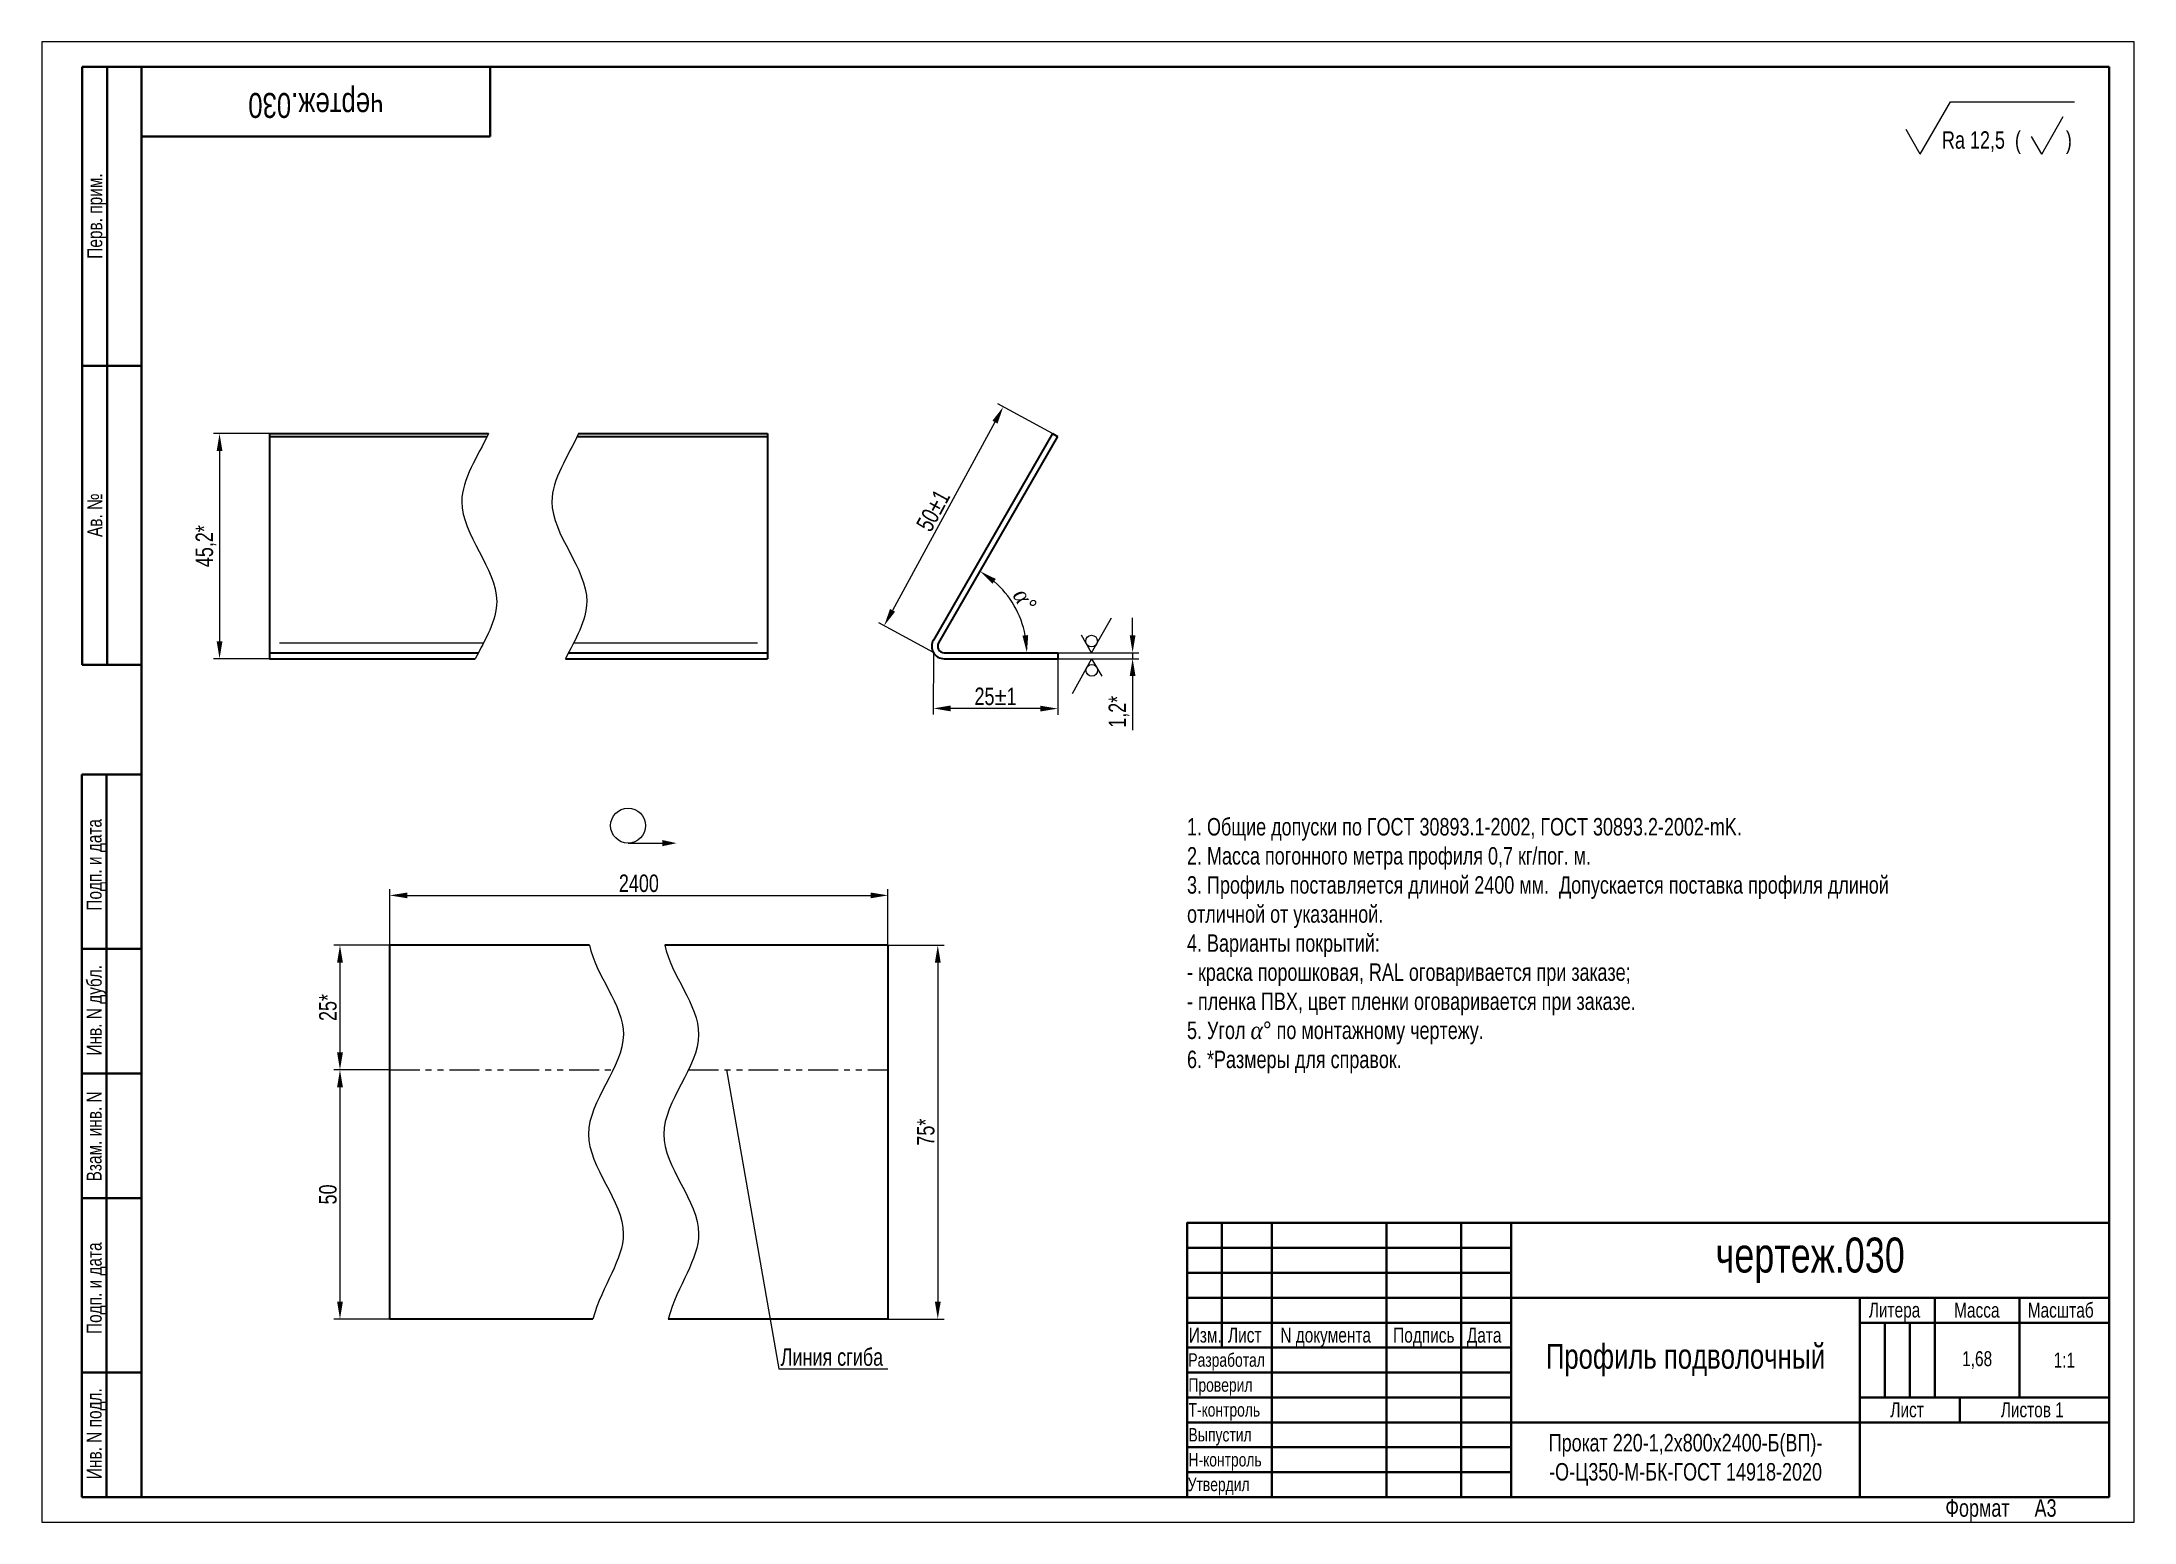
# Model space of a CAD drawing. Header units: millimetres. Extents: x 7080 to 7500, y -709 to -412.
import ezdxf

# ---------------------------------------------------------------- set-up
doc = ezdxf.new("R2010")
doc.units = ezdxf.units.MM
doc.linetypes.add('LT_07', pattern=[20, 10, -2, 2, -2, 2, -2])
for name, color, linetype, lineweight in [('Layer_02', 5, 'Continuous', 13), ('Layer_03', 1, 'Continuous', 13), ('Layer_05', 5, 'Continuous', 13), ('Layer_06', 7, 'Continuous', 35), ('Layer_07', 6, 'Continuous', 13), ('Layer_08', 7, 'Continuous', 40)]:
    doc.layers.add(name, color=color, linetype=linetype, lineweight=lineweight)
doc.styles.add('Style_02', font='ARIALNI_0.TTF', dxfattribs={"width": 0.9, "height": 3.5})
doc.dimstyles.new('DimStyle_04', dxfattribs={"dimtxt": 3.5, "dimasz": 2.5, "dimexe": 1.25, "dimexo": 0, "dimtad": 1, "dimlfac": 2, "dimtxsty": 'Style_02', "dimcen": 2.5, "dimazin": 3, "dimtfac": 1, "dimtmove": 0, "dimatfit": 3})

# ---------------------------------------------------------------- blocks, each defined once
blk = doc.blocks.new('*D88')
at = {"layer": 'Defpoints', "color": 0, "lineweight": 50, "ltscale": 0.04, "transparency": 16777216}
for p in [(7259.37, -534.31), (7284.37, -534.36), (7259.35, -545.53)]:
    blk.add_point(p, dxfattribs=at)
at = {"layer": 'Layer_03', "color": 0, "lineweight": -2, "ltscale": 0.04, "transparency": 16777216}
for p, q in [((7259.37, -534.31), (7259.35, -546.78)), ((7284.37, -534.36), (7284.35, -546.83))]:
    blk.add_line(p, q, dxfattribs=at)
at = {"layer": 'Layer_03', "color": 0, "ltscale": 0.04, "transparency": 16777216}
blk.add_line((7280.85, -545.57), (7262.85, -545.53), dxfattribs=at)
at = {"layer": 'Layer_03', "color": 0, "lineweight": 50, "ltscale": 0.04, "transparency": 16777216}
for points in [[(7262.85, -544.95), (7262.85, -546.12), (7259.35, -545.53)], [(7280.85, -544.99), (7280.85, -546.15), (7284.35, -545.58)]]:
    blk.add_solid(points, dxfattribs=at)
at = {"layer": 'Layer_03', "color": 0, "ltscale": 0.04, "transparency": 16777216, "insert": (7271.85, -543.14), "char_height": 3.5, "attachment_point": 5, "rotation": 359.8854, "style": 'Style_02'}
blk.add_mtext('25%%P1', dxfattribs=at)
blk = doc.blocks.new('*D89')
at = {"layer": 'Defpoints', "color": 0, "lineweight": 50, "ltscale": 0.04, "transparency": 16777216}
for p in [(7283.28, -490.4), (7249.5, -528.94), (7259.37, -534.31)]:
    blk.add_point(p, dxfattribs=at)
at = {"layer": 'Layer_03', "color": 0, "lineweight": -2, "ltscale": 0.04, "transparency": 16777216}
for p, q in [((7283.28, -490.4), (7272.32, -484.43)), ((7259.37, -534.31), (7248.41, -528.34))]:
    blk.add_line(p, q, dxfattribs=at)
at = {"layer": 'Layer_03', "color": 0, "ltscale": 0.04, "transparency": 16777216}
blk.add_line((7271.74, -488.1), (7251.18, -525.86), dxfattribs=at)
at = {"layer": 'Layer_03', "color": 0, "lineweight": 50, "ltscale": 0.04, "transparency": 16777216}
for points in [[(7271.23, -487.82), (7272.25, -488.38), (7273.41, -485.02)], [(7250.67, -525.58), (7251.69, -526.14), (7249.5, -528.94)]]:
    blk.add_solid(points, dxfattribs=at)
at = {"layer": 'Layer_03', "color": 0, "ltscale": 0.04, "transparency": 16777216, "insert": (7259.34, -505.83), "char_height": 3.5, "attachment_point": 5, "rotation": 61.4325, "style": 'Style_02'}
blk.add_mtext('50%%P1', dxfattribs=at)
blk = doc.blocks.new('*D90')
at = {"layer": 'Defpoints', "color": 0, "lineweight": 50, "ltscale": 0.04, "transparency": 16777216}
for p in [(7126.09, -490.4), (7116.09, -535.56), (7126.09, -535.56)]:
    blk.add_point(p, dxfattribs=at)
at = {"layer": 'Layer_03', "color": 0, "lineweight": -2, "ltscale": 0.04, "transparency": 16777216}
for p, q in [((7126.09, -490.4), (7114.84, -490.4)), ((7126.09, -535.56), (7114.84, -535.56))]:
    blk.add_line(p, q, dxfattribs=at)
at = {"layer": 'Layer_03', "color": 0, "ltscale": 0.04, "transparency": 16777216}
blk.add_line((7116.09, -493.9), (7116.09, -532.06), dxfattribs=at)
at = {"layer": 'Layer_03', "color": 0, "lineweight": 50, "ltscale": 0.04, "transparency": 16777216}
for points in [[(7115.5, -493.9), (7116.67, -493.9), (7116.09, -490.4)], [(7115.5, -532.06), (7116.67, -532.06), (7116.09, -535.56)]]:
    blk.add_solid(points, dxfattribs=at)
at = {"layer": 'Layer_03', "color": 0, "ltscale": 0.04, "transparency": 16777216, "insert": (7113.35, -512.98), "char_height": 3.5, "attachment_point": 5, "rotation": 90, "style": 'Style_02'}
blk.add_mtext('45,2*', dxfattribs=at)
blk = doc.blocks.new('*D91')
at = {"layer": 'Defpoints', "color": 0, "lineweight": 50, "ltscale": 0.04, "transparency": 16777216}
for p in [(7284.32, -491), (7277.02, -527.9), (7260.41, -532.41), (7261.54, -534.36), (7284.37, -534.36)]:
    blk.add_point(p, dxfattribs=at)
at = {"layer": 'Layer_03', "color": 0, "ltscale": 0.04, "transparency": 16777216}
blk.add_arc((7259.28, -534.36), 18.87, 10.6403, 49.3597, dxfattribs=at)
at = {"layer": 'Layer_03', "color": 0, "lineweight": 50, "ltscale": 0.04, "transparency": 16777216}
for points in [[(7271.24, -520.51), (7271.91, -519.56), (7268.72, -518.01)], [(7278.41, -530.82), (7277.25, -530.93), (7278.16, -534.36)]]:
    blk.add_solid(points, dxfattribs=at)
at = {"layer": 'Layer_03', "color": 0, "ltscale": 0.04, "transparency": 16777216, "insert": (7277.71, -523.72), "char_height": 3.5, "attachment_point": 5, "rotation": 300, "style": 'Style_02'}
blk.add_mtext('{\\fTimes New Roman|b0|i1|c0|p18;α\\fMS Shell Dlg 2|b0|i1|c204|p0;%%D}', dxfattribs=at)
blk = doc.blocks.new('*D92')
at = {"layer": 'Defpoints', "color": 0, "lineweight": 50, "ltscale": 0.04, "transparency": 16777216}
for p in [(7284.37, -534.36), (7284.37, -535.56), (7299.37, -535.56)]:
    blk.add_point(p, dxfattribs=at)
at = {"layer": 'Layer_03', "color": 0, "ltscale": 0.04, "transparency": 16777216}
for p, q in [((7299.37, -530.86), (7299.37, -527.36)), ((7299.37, -534.36), (7299.37, -535.56)), ((7299.37, -539.06), (7299.37, -549.87))]:
    blk.add_line(p, q, dxfattribs=at)
at = {"layer": 'Layer_03', "color": 0, "lineweight": -2, "ltscale": 0.04, "transparency": 16777216}
for p, q in [((7284.37, -534.36), (7300.62, -534.36)), ((7284.37, -535.56), (7300.62, -535.56))]:
    blk.add_line(p, q, dxfattribs=at)
at = {"layer": 'Layer_03', "color": 0, "lineweight": 50, "ltscale": 0.04, "transparency": 16777216}
for points in [[(7298.79, -530.86), (7299.95, -530.86), (7299.37, -534.36)], [(7298.79, -539.06), (7299.95, -539.06), (7299.37, -535.56)]]:
    blk.add_solid(points, dxfattribs=at)
at = {"layer": 'Layer_03', "color": 0, "ltscale": 0.04, "transparency": 16777216, "insert": (7296.63, -546.21), "char_height": 3.5, "attachment_point": 5, "rotation": 90, "style": 'Style_02'}
blk.add_mtext('1,2*', dxfattribs=at)
blk = doc.blocks.new('*D93')
at = {"layer": 'Defpoints', "color": 0, "lineweight": 50, "ltscale": 0.04, "transparency": 16777216}
for p in [(7250.26, -583.05), (7150.26, -593.05), (7250.26, -593.05)]:
    blk.add_point(p, dxfattribs=at)
at = {"layer": 'Layer_03', "color": 0, "lineweight": -2, "ltscale": 0.04, "transparency": 16777216}
for p, q in [((7150.26, -593.05), (7150.26, -581.8)), ((7250.26, -593.05), (7250.26, -581.8))]:
    blk.add_line(p, q, dxfattribs=at)
at = {"layer": 'Layer_03', "color": 0, "ltscale": 0.04, "transparency": 16777216}
blk.add_line((7153.76, -583.05), (7246.76, -583.05), dxfattribs=at)
at = {"layer": 'Layer_03', "color": 0, "lineweight": 50, "ltscale": 0.04, "transparency": 16777216}
for points in [[(7153.76, -582.47), (7153.76, -583.63), (7150.26, -583.05)], [(7246.76, -582.47), (7246.76, -583.63), (7250.26, -583.05)]]:
    blk.add_solid(points, dxfattribs=at)
at = {"layer": 'Layer_03', "color": 0, "ltscale": 0.04, "transparency": 16777216, "insert": (7200.26, -580.64), "char_height": 3.5, "attachment_point": 5, "style": 'Style_02'}
blk.add_mtext('2400', dxfattribs=at)
blk = doc.blocks.new('*D94')
at = {"layer": 'Defpoints', "color": 0, "lineweight": 50, "ltscale": 0.04, "transparency": 16777216}
for p in [(7250.26, -593.05), (7250.26, -668.05), (7260.26, -668.05)]:
    blk.add_point(p, dxfattribs=at)
at = {"layer": 'Layer_03', "color": 0, "lineweight": -2, "ltscale": 0.04, "transparency": 16777216}
for p, q in [((7250.26, -593.05), (7261.51, -593.05)), ((7250.26, -668.05), (7261.51, -668.05))]:
    blk.add_line(p, q, dxfattribs=at)
at = {"layer": 'Layer_03', "color": 0, "ltscale": 0.04, "transparency": 16777216}
blk.add_line((7260.26, -596.55), (7260.26, -664.55), dxfattribs=at)
at = {"layer": 'Layer_03', "color": 0, "lineweight": 50, "ltscale": 0.04, "transparency": 16777216}
for points in [[(7259.68, -596.55), (7260.85, -596.55), (7260.26, -593.05)], [(7259.68, -664.55), (7260.85, -664.55), (7260.26, -668.05)]]:
    blk.add_solid(points, dxfattribs=at)
at = {"layer": 'Layer_03', "color": 0, "ltscale": 0.04, "transparency": 16777216, "insert": (7257.86, -630.55), "char_height": 3.5, "attachment_point": 5, "rotation": 90, "style": 'Style_02'}
blk.add_mtext('75*', dxfattribs=at)
blk = doc.blocks.new('*D95')
at = {"layer": 'Defpoints', "color": 0, "lineweight": 50, "ltscale": 0.04, "transparency": 16777216}
for p in [(7150.26, -593.05), (7140.26, -618.05), (7150.26, -618.05)]:
    blk.add_point(p, dxfattribs=at)
at = {"layer": 'Layer_03', "color": 0, "lineweight": -2, "ltscale": 0.04, "transparency": 16777216}
for p, q in [((7150.26, -593.05), (7139.01, -593.05)), ((7150.26, -618.05), (7139.01, -618.05))]:
    blk.add_line(p, q, dxfattribs=at)
at = {"layer": 'Layer_03', "color": 0, "ltscale": 0.04, "transparency": 16777216}
blk.add_line((7140.26, -596.55), (7140.26, -614.55), dxfattribs=at)
at = {"layer": 'Layer_03', "color": 0, "lineweight": 50, "ltscale": 0.04, "transparency": 16777216}
for points in [[(7139.68, -596.55), (7140.85, -596.55), (7140.26, -593.05)], [(7139.68, -614.55), (7140.85, -614.55), (7140.26, -618.05)]]:
    blk.add_solid(points, dxfattribs=at)
at = {"layer": 'Layer_03', "color": 0, "ltscale": 0.04, "transparency": 16777216, "insert": (7137.85, -605.55), "char_height": 3.5, "attachment_point": 5, "rotation": 90, "style": 'Style_02'}
blk.add_mtext('25*', dxfattribs=at)
blk = doc.blocks.new('*D96')
at = {"layer": 'Defpoints', "color": 0, "lineweight": 50, "ltscale": 0.04, "transparency": 16777216}
for p in [(7150.26, -618.05), (7140.26, -668.05), (7150.26, -668.05)]:
    blk.add_point(p, dxfattribs=at)
at = {"layer": 'Layer_03', "color": 0, "lineweight": -2, "ltscale": 0.04, "transparency": 16777216}
for p, q in [((7150.26, -618.05), (7139.01, -618.05)), ((7150.26, -668.05), (7139.01, -668.05))]:
    blk.add_line(p, q, dxfattribs=at)
at = {"layer": 'Layer_03', "color": 0, "ltscale": 0.04, "transparency": 16777216}
blk.add_line((7140.26, -621.55), (7140.26, -664.55), dxfattribs=at)
at = {"layer": 'Layer_03', "color": 0, "lineweight": 50, "ltscale": 0.04, "transparency": 16777216}
for points in [[(7139.68, -621.55), (7140.85, -621.55), (7140.26, -618.05)], [(7139.68, -664.55), (7140.85, -664.55), (7140.26, -668.05)]]:
    blk.add_solid(points, dxfattribs=at)
at = {"layer": 'Layer_03', "color": 0, "ltscale": 0.04, "transparency": 16777216, "insert": (7137.85, -643.05), "char_height": 3.5, "attachment_point": 5, "rotation": 90, "style": 'Style_02'}
blk.add_mtext('50', dxfattribs=at)

msp = doc.modelspace()

# ---------------------------------------------------------------- linework, layer by layer
at = {"layer": 'Layer_05', "linetype": 'LT_07', "ltscale": 0.6}
for p, q in [((7150.26, -618.05), (7195.12, -618.05)), ((7210.24, -618.05), (7250.26, -618.05))]:
    msp.add_line(p, q, dxfattribs=at)
at = {"layer": 'Layer_06', "lineweight": 13, "ltscale": 0.303109}
msp.add_line((7457.48, -434.3), (7463.55, -423.8), dxfattribs=at)
at = {"layer": 'Layer_06', "lineweight": 13}
msp.add_line((7463.55, -423.8), (7488.42, -423.8), dxfattribs=at)
at = {"layer": 'Layer_06', "lineweight": 13, "ltscale": 0.216506}
msp.add_line((7481.85, -434.3), (7486.18, -426.8), dxfattribs=at)
at = {"layer": 'Layer_06', "lineweight": 13, "ltscale": 0.141451}
msp.add_line((7457.48, -434.3), (7454.66, -429.4), dxfattribs=at)
at = {"layer": 'Layer_06', "lineweight": 13, "ltscale": 0.101036}
msp.add_line((7481.85, -434.3), (7479.83, -430.8), dxfattribs=at)
at = {"layer": 'Layer_06'}
for p, q in [((7126.09, -490.4), (7126.09, -491)), ((7126.09, -490.4), (7170.05, -490.4)), ((7126.09, -491), (7126.09, -532.41)), ((7126.09, -491), (7169.77, -491)), ((7187.86, -491), (7226.09, -491)), ((7188.14, -490.4), (7226.09, -490.4)), ((7226.09, -490.4), (7226.09, -491)), ((7226.09, -491), (7226.09, -532.41)), ((7283.28, -490.4), (7259.37, -531.81)), ((7284.32, -491), (7260.41, -532.41)), ((7283.28, -490.4), (7284.32, -491)), ((7126.09, -532.41), (7126.09, -534.36)), ((7226.09, -532.41), (7226.09, -534.36)), ((7126.09, -534.36), (7126.09, -535.56)), ((7126.09, -534.36), (7168.05, -534.36)), ((7126.09, -535.56), (7167.43, -535.56)), ((7185.52, -535.56), (7226.09, -535.56)), ((7186.14, -534.36), (7226.09, -534.36)), ((7226.09, -534.36), (7226.09, -535.56)), ((7261.54, -534.36), (7284.37, -534.36)), ((7261.54, -535.56), (7284.37, -535.56)), ((7284.37, -534.36), (7284.37, -535.56)), ((7190.36, -593.05), (7150.26, -593.05)), ((7150.26, -668.05), (7150.26, -593.05)), ((7250.26, -593.05), (7205.48, -593.05)), ((7250.26, -593.05), (7250.26, -668.05)), ((7191.04, -668.05), (7150.26, -668.05)), ((7250.26, -668.05), (7206.16, -668.05))]:
    msp.add_line(p, q, dxfattribs=at)
at = {"layer": 'Layer_06', "lineweight": 25}
for p, q in [((7128.09, -532.41), (7169.07, -532.41)), ((7187.16, -532.41), (7224.09, -532.41))]:
    msp.add_line(p, q, dxfattribs=at)
at = {"layer": 'Layer_06'}
for radius in [2.5, 1.3]:
    msp.add_arc((7261.54, -533.06), radius, 150, 270, dxfattribs=at)
at = {"layer": 'Layer_07'}
for p, q in [((7080.42, -411.8), (7080.42, -708.8)), ((7500.42, -411.8), (7080.42, -411.8)), ((7500.42, -708.8), (7500.42, -411.8)), ((7291.14, -534.36), (7295.14, -527.36)), ((7291.14, -534.36), (7289.1, -530.86)), ((7291.14, -535.56), (7287.21, -542.6)), ((7291.14, -535.56), (7293.22, -539.04)), ((7198.1, -572.56), (7205, -572.56)), ((7217.86, -618.05), (7228.36, -678.05)), ((7228.36, -678.05), (7250.26, -678.05)), ((7080.42, -708.8), (7500.42, -708.8))]:
    msp.add_line(p, q, dxfattribs=at)
for centre, radius in [((7291.13, -532.03), 1.17), ((7291.18, -537.89), 1.17), ((7198.1, -569.05), 3.51)]:
    msp.add_circle(centre, radius, dxfattribs=at)
for points, knots in [([(7170.05, -490.4), (7167.98, -494.95), (7159.93, -506.17), (7175.74, -521.24), (7169.4, -531.72), (7167.43, -535.56)], [133.852232, 133.852232, 133.852232, 133.852232, 148.327341, 169.516961, 181.709896, 181.709896, 181.709896, 181.709896]), ([(7188.14, -490.4), (7186.07, -494.95), (7178.02, -506.17), (7193.83, -521.24), (7187.49, -531.72), (7185.52, -535.56)], [133.852232, 133.852232, 133.852232, 133.852232, 148.327341, 169.516961, 181.709896, 181.709896, 181.709896, 181.709896]), ([(7190.36, -593.05), (7191.54, -599.02), (7203.4, -611.65), (7183.15, -630.92), (7202.57, -649.57), (7192.93, -661.17), (7191.04, -668.05)], [150.556089, 150.556089, 150.556089, 150.556089, 169.516961, 190.706581, 211.896201, 228.412499, 228.412499, 228.412499, 228.412499]), ([(7205.48, -593.05), (7206.65, -599.02), (7218.52, -611.65), (7198.27, -630.92), (7217.69, -649.57), (7208.05, -661.17), (7206.16, -668.05)], [150.556089, 150.556089, 150.556089, 150.556089, 169.516961, 190.706581, 211.896201, 228.412499, 228.412499, 228.412499, 228.412499])]:
    msp.add_open_spline(points, degree=3, knots=knots, dxfattribs=at)
msp.add_solid([(7205, -573.18), (7207.82, -572.57), (7205, -571.95)], dxfattribs=at)
at = {"layer": 'Layer_08', "linetype": 'Continuous'}
for p, q in [((7495.42, -416.8), (7088.54, -416.8)), ((7088.54, -536.8), (7088.54, -416.8)), ((7093.54, -536.8), (7093.54, -416.8)), ((7100.42, -416.8), (7100.42, -703.8)), ((7170.42, -416.8), (7170.42, -430.8)), ((7495.42, -703.8), (7495.42, -416.8)), ((7100.42, -430.8), (7170.42, -430.8)), ((7088.54, -476.8), (7100.42, -476.8)), ((7088.54, -536.8), (7100.42, -536.8)), ((7088.42, -703.8), (7088.42, -558.8)), ((7088.42, -558.8), (7100.42, -558.8)), ((7093.42, -703.8), (7093.42, -558.8)), ((7088.42, -593.8), (7100.42, -593.8)), ((7088.42, -618.8), (7100.42, -618.8)), ((7088.42, -643.8), (7100.42, -643.8)), ((7310.29, -653.77), (7375.34, -653.77)), ((7310.29, -658.77), (7375.34, -658.77)), ((7310.29, -663.77), (7375.34, -663.77)), ((7450.39, -668.78), (7450.39, -683.79)), ((7455.39, -668.78), (7455.39, -683.79)), ((7088.42, -678.8), (7100.42, -678.8)), ((7310.29, -678.78), (7375.34, -678.78)), ((7310.29, -683.79), (7375.34, -683.79)), ((7310.29, -688.79), (7375.34, -688.79)), ((7310.29, -693.79), (7375.34, -693.79)), ((7310.29, -698.8), (7375.34, -698.8)), ((7088.42, -703.8), (7100.42, -703.8)), ((7100.42, -703.8), (7495.42, -703.8))]:
    msp.add_line(p, q, dxfattribs=at)
for points in [[(7495.42, -648.76), (7310.29, -648.76), (7310.29, -703.8)], [(7317.3, -648.76), (7317.3, -673.78)], [(7327.3, -648.76), (7327.3, -703.8)], [(7350.32, -648.76), (7350.32, -703.8)], [(7365.33, -648.76), (7365.33, -703.8)], [(7375.34, -648.76), (7375.34, -703.8)], [(7495.42, -663.77), (7375.34, -663.77)], [(7445.38, -663.77), (7445.38, -703.8)], [(7460.39, -663.77), (7460.39, -683.79)], [(7477.4, -663.77), (7477.4, -683.79)], [(7477.4, -663.77), (7477.4, -683.79)], [(7310.29, -668.78), (7375.34, -668.78)], [(7445.38, -668.78), (7495.42, -668.78)], [(7310.29, -673.78), (7375.34, -673.78)], [(7445.38, -683.79), (7495.42, -683.79)], [(7465.4, -683.79), (7465.4, -688.79)], [(7375.34, -688.79), (7495.42, -688.79)]]:
    msp.add_lwpolyline(points, dxfattribs=at)

# ---------------------------------------------------------------- texts
at = {"layer": 'Layer_02', "linetype": 'Continuous', "style": 'Style_02', "width": 0.9}
for s, height, p in [('Rа 12,5  (         )', 3.5, (7461.84, -433.24)), ('Изм.', 3, (7310.64, -672.78)), ('Лист', 3, (7318.52, -672.76)), ('N документа', 3, (7329.02, -672.76)), ('Подпись', 3, (7351.67, -672.78)), ('Дата', 3, (7366.46, -672.79)), ('Разработал', 2.7, (7310.56, -677.62)), ('Проверил', 2.7, (7310.57, -682.63)), ('Т-контроль', 2.7, (7310.6, -687.62)), ('Выпустил', 2.7, (7310.58, -692.62)), ('Н-контроль', 2.7, (7310.6, -697.63)), ('Утвердил', 2.7, (7310.43, -702.58))]:
    msp.add_text(s, height=height, dxfattribs=at).set_placement(p)
at = {"layer": 'Layer_02', "linetype": 'Continuous', "lineweight": 25, "style": 'Style_02', "width": 0.9}
for s, p in [('Перв. прим.', (7092.54, -455.32)), ('Ав. №', (7092.54, -511.14)), ('Подп. и дата', (7092.41, -586.12)), ('Инв. N дубл.', (7092.42, -615.18)), ('Взам. инв. N', (7092.41, -640.44)), ('Подп. и дата', (7092.42, -671.06)), ('Инв. N подл.', (7092.41, -700.17))]:
    msp.add_text(s, height=3, rotation=90, dxfattribs=at).set_placement(p)
for s, p in [('Литера', (7447.15, -667.74)), ('Масса', (7464.28, -667.77)), ('Масштаб', (7479.05, -667.77)), ('Лист ', (7451.47, -687.76)), ('Листов 1', (7473.63, -687.76))]:
    msp.add_text(s, height=3, dxfattribs=at).set_placement(p)
at = {"layer": 'Layer_02', "ltscale": 0.04, "style": 'Style_02', "width": 0.9}
msp.add_text('Линия сгиба', height=3.5, dxfattribs=at).set_placement((7228.72, -677.42))
at = {"layer": 'Layer_02', "linetype": 'Continuous', "insert": (7135.42, -423.8), "char_height": 5, "width": 70, "attachment_point": 5, "rotation": 180, "style": 'Style_02'}
msp.add_mtext('чертеж.030', dxfattribs=at)
at = {"layer": 'Layer_02', "insert": (7310.29, -618.76), "char_height": 3.5, "attachment_point": 7, "style": 'Style_02'}
msp.add_mtext_dynamic_manual_height_columns('1. Общие допуски по ГОСТ 30893.1-2002, ГОСТ 30893.2-2002-mK.\\P2. Масса погонного метра профиля 0,7 кг/пог. м.   \\P\\pxb0.25,ql;3. Профиль поставляется длиной 2400 мм.  Допускается поставка профиля длиной отличной от указанной.\\P\\pq*;4. Варианты покрытий:\\P- краска порошковая, RAL оговаривается при заказе;\\P- пленка ПВХ, цвет пленки оговаривается при заказе.\\P5. Угол {\\fTimes New Roman|b0|i1|c0|p18;α}%%D по монтажному чертежу.\\P6. *Размеры для справок.', width=149.6144, gutter_width=70, heights=[66.33], dxfattribs=at)
at = {"layer": 'Layer_02', "linetype": 'Continuous', "attachment_point": 5, "style": 'Style_02'}
for s, insert, char_height, width in [('чертеж.030', (7435.38, -656.27), 7, 120.08), ('Профиль подволочный', (7410.36, -676.28), 5, 70.0467), ('1,68', (7468.9, -676.28), 3, 17.0113), ('1:1', (7486.41, -676.28), 3, 18.012), ('Прокат 220-1,2х800х2400-Б(ВП)-\\P-О-Ц350-М-БК-ГОСТ 14918-2020', (7410.36, -696.29), 3.5, 70.0467)]:
    msp.add_mtext(s, dxfattribs=dict(at, insert=insert, char_height=char_height, width=width))
at = {"layer": 'Layer_02', "linetype": 'Continuous', "lineweight": 25, "insert": (7462.51, -704.21), "char_height": 3.5, "width": 32.9515, "attachment_point": 1, "style": 'Style_02'}
msp.add_mtext('Формат     А3', dxfattribs=at)

# ---------------------------------------------------------------- dimensions: what is measured, and where the dimension line sits
at = {"layer": 'Layer_03', "ltscale": 0.04}
for p1, distance, picture, middle in [((7283.28, -490.4), -11.23, '*D89', (7259.34, -505.83)), ((7284.37, -534.36), 11.22, '*D88', (7271.85, -543.14))]:
    dim = msp.add_aligned_dim(p1=p1, p2=(7259.37, -534.31), distance=distance, text='<>%%P1', dimstyle='DimStyle_04', override={"dimasz": 3.5, "dimdec": 1, "dimlfac": 1, "dimlwd": -1}, dxfattribs=at)
    dim.commit()
    dim.dimension.update_dxf_attribs({"geometry": picture, "text_midpoint": middle})
for base, p1, p2, text, picture, middle in [((7116.09, -535.56), (7126.09, -490.4), (7126.09, -535.56), '<>*', '*D90', (7113.35, -512.98)), ((7299.37, -535.56), (7284.37, -534.36), (7284.37, -535.56), '<>*', '*D92', (7296.63, -546.21)), ((7140.26, -618.05), (7150.26, -593.05), (7150.26, -618.05), '25*', '*D95', (7137.85, -605.55)), ((7260.26, -668.05), (7250.26, -593.05), (7250.26, -668.05), '75*', '*D94', (7257.86, -630.55)), ((7140.26, -668.05), (7150.26, -618.05), (7150.26, -668.05), '50', '*D96', (7137.85, -643.05))]:
    dim = msp.add_linear_dim(base=base, p1=p1, p2=p2, angle=90, text=text, dimstyle='DimStyle_04', override={"dimasz": 3.5, "dimdec": 1, "dimlfac": 1, "dimlwd": -1}, dxfattribs=at)
    dim.commit()
    dim.dimension.update_dxf_attribs({"geometry": picture, "text_midpoint": middle})
dim = msp.add_angular_dim_2l(base=(7277.02, -527.9), line1=((7284.32, -491), (7260.41, -532.41)), line2=((7261.54, -534.36), (7284.37, -534.36)), text='{\\fTimes New Roman|b0|i1|c0|p18;α\\fMS Shell Dlg 2|b0|i1|c204|p0;%%D}', dimstyle='DimStyle_04', override={"dimasz": 3.5, "dimdec": 1, "dimlfac": 1, "dimlwd": -1}, dxfattribs=at)
dim.commit()
dim.dimension.update_dxf_attribs({"geometry": '*D91', "text_midpoint": (7277.71, -523.72)})
dim = msp.add_linear_dim(base=(7250.26, -583.05), p1=(7150.26, -593.05), p2=(7250.26, -593.05), text='2400', dimstyle='DimStyle_04', override={"dimasz": 3.5, "dimdec": 1, "dimlfac": 1, "dimlwd": -1}, dxfattribs=at)
dim.commit()
dim.dimension.update_dxf_attribs({"geometry": '*D93', "text_midpoint": (7200.26, -580.64)})

doc.saveas('drawing.dxf')
